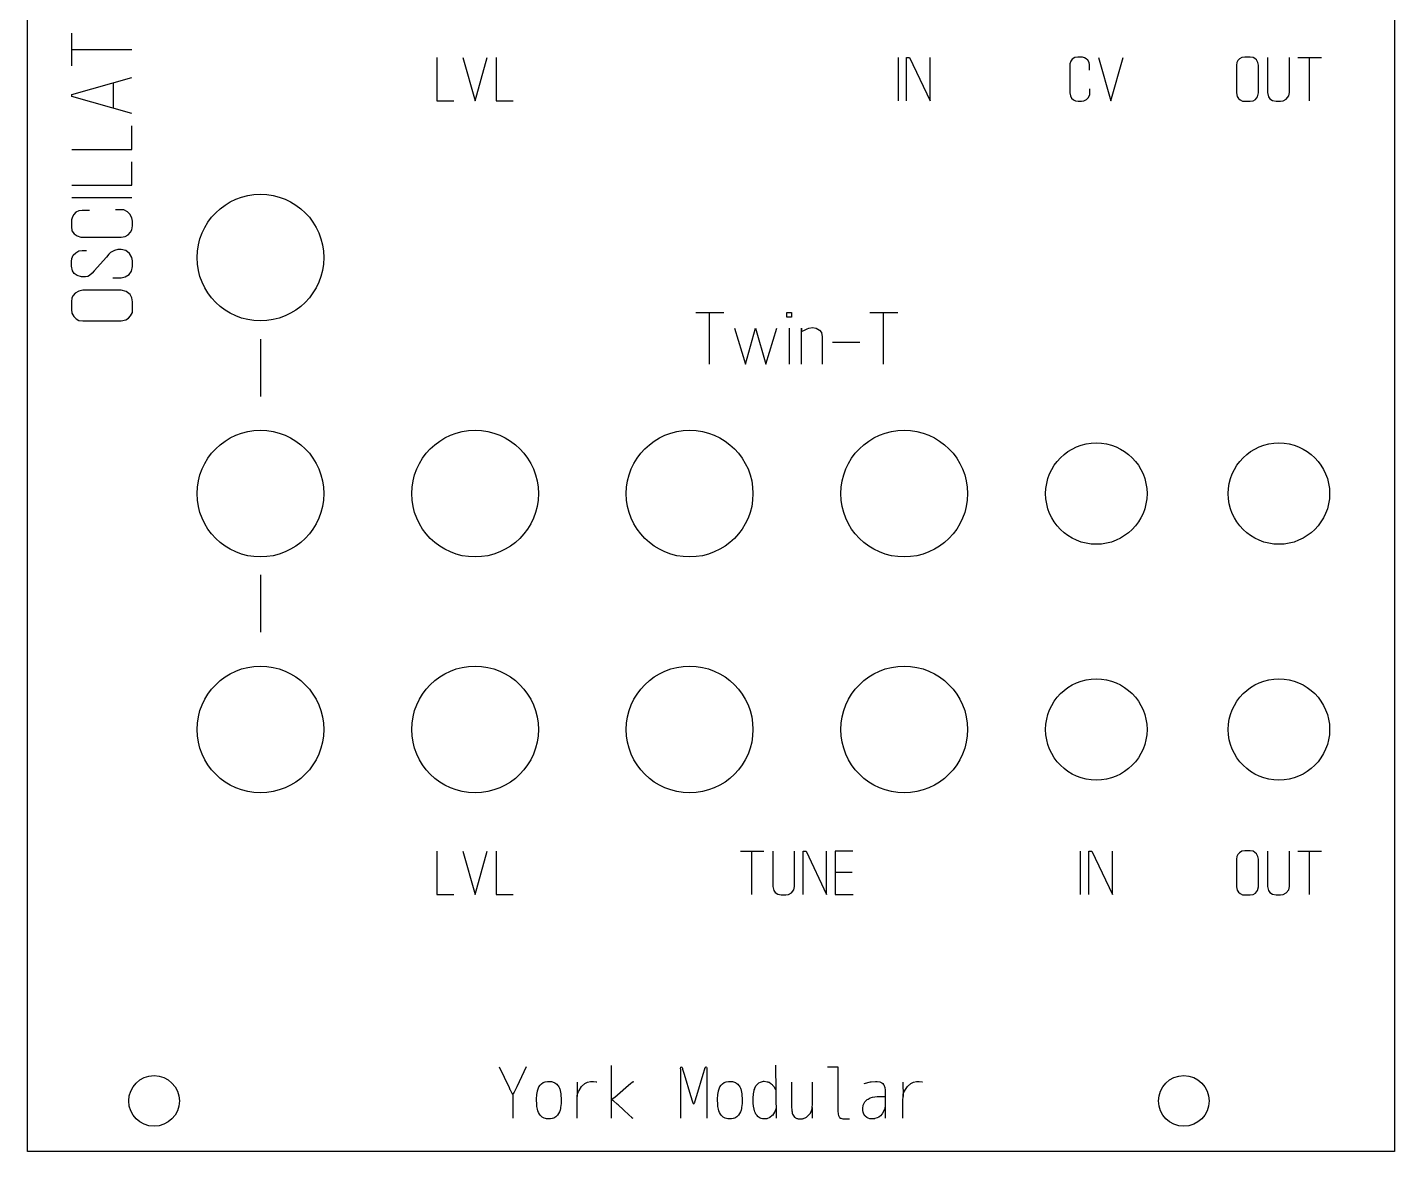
# Model space of a CAD drawing. Header units: millimetres. Extents: x 0 to 81, y 0 to 128.
# Drawn here: x 0 to 80.9, y 0 to 66.6 of the extents above; entities that cross this region are included whole.
import ezdxf

# ---------------------------------------------------------------- set-up
doc = ezdxf.new("R2010")
doc.units = ezdxf.units.MM
doc.layers.add('Contour', color=7, linetype='CONTINUOUS')
doc.layers.add('Engraving', color=7, linetype='CONTINUOUS')

msp = doc.modelspace()

# ---------------------------------------------------------------- linework, layer by layer
at = {"layer": 'Contour', "color": 7, "linetype": 'CONTINUOUS'}
for p, q in [((0, 0), (0, 128.4)), ((80.94, 128.4), (80.94, 0)), ((80.94, 0), (0, 0))]:
    msp.add_line(p, q, dxfattribs=at)
for centre, radius in [((13.8, 52.935), 3.75), ((13.8, 38.96), 3.75), ((26.505, 38.96), 3.75), ((39.205, 38.96), 3.75), ((51.905, 38.96), 3.75), ((63.28, 38.96), 3), ((74.09, 38.96), 3), ((13.8, 24.995), 3.75), ((26.505, 24.995), 3.75), ((39.205, 24.995), 3.75), ((51.905, 24.995), 3.75), ((63.28, 24.995), 3), ((74.09, 24.995), 3), ((7.5, 3), 1.5), ((68.46, 3), 1.5)]:
    msp.add_circle(centre, radius, dxfattribs=at)
at = {"layer": 'Engraving', "color": 7, "linetype": 'CONTINUOUS'}
for p, q in [((2.637, 64.28753), (2.637, 66.21681)), ((6.188, 65.23819), (2.637, 65.23819)), ((24.24035, 64.782), (24.24035, 62.219)), ((25.77435, 64.782), (26.50087, 62.219)), ((26.50087, 62.219), (27.22739, 64.782)), ((27.75135, 64.782), (27.75135, 62.219)), ((51.54235, 64.782), (51.54235, 62.219)), ((52.04717, 62.219), (52.04717, 64.782)), ((52.04717, 64.782), (52.2288, 64.782)), ((52.2288, 64.782), (53.43967, 62.219)), ((53.43967, 62.219), (53.43967, 64.782)), ((61.99889, 64.782), (61.85762, 64.68109)), ((62.18052, 64.80218), (61.99889, 64.782)), ((62.46306, 64.80218), (62.18052, 64.80218)), ((62.58414, 64.76182), (62.46306, 64.80218)), ((62.68505, 64.70128), (62.58414, 64.76182)), ((63.41235, 64.782), (64.13887, 62.219)), ((64.13887, 62.219), (64.86539, 64.782)), ((71.90107, 64.782), (71.7598, 64.70128)), ((72.06252, 64.80218), (71.90107, 64.782)), ((72.38542, 64.80218), (72.06252, 64.80218)), ((72.56705, 64.782), (72.38542, 64.80218)), ((72.66795, 64.72146), (72.56705, 64.782)), ((73.41535, 64.782), (73.41535, 62.70335)), ((74.70694, 62.70335), (74.70694, 64.782)), ((75.21117, 64.783), (76.60367, 64.783)), ((75.89733, 62.22), (75.89733, 64.783)), ((61.7769, 64.56001), (61.71635, 64.39856)), ((61.71635, 64.39856), (61.71635, 62.68317)), ((61.85762, 64.68109), (61.7769, 64.56001)), ((62.78595, 64.62055), (62.68505, 64.70128)), ((62.8465, 64.47928), (62.78595, 64.62055)), ((62.86668, 64.33802), (62.8465, 64.47928)), ((62.86668, 64.0353), (62.86668, 64.33802)), ((71.59835, 64.47928), (71.57817, 64.31783)), ((71.57817, 64.31783), (71.57817, 63.51059)), ((71.6589, 64.60037), (71.59835, 64.47928)), ((71.7598, 64.70128), (71.6589, 64.60037)), ((72.76886, 64.64073), (72.66795, 64.72146)), ((72.84958, 64.47928), (72.76886, 64.64073)), ((72.88994, 64.31783), (72.84958, 64.47928)), ((72.88994, 62.68317), (72.88994, 64.31783)), ((2.637, 62.58291), (6.188, 63.5895)), ((5.09754, 61.77206), (5.09754, 63.28193)), ((71.57817, 63.51059), (71.57817, 62.68317)), ((2.637, 62.47107), (2.637, 62.58291)), ((6.188, 61.46449), (2.637, 62.47107)), ((61.71635, 62.68317), (61.75672, 62.50154)), ((61.75672, 62.50154), (61.81726, 62.38045)), ((61.81726, 62.38045), (61.93835, 62.27954)), ((62.70523, 62.29972), (62.80613, 62.40063)), ((62.80613, 62.40063), (62.88686, 62.56208)), ((62.88686, 62.68317), (62.88686, 62.92534)), ((62.88686, 62.56208), (62.88686, 62.68317)), ((71.57817, 62.68317), (71.61854, 62.48135)), ((71.61854, 62.48135), (71.69926, 62.36027)), ((71.69926, 62.36027), (71.80017, 62.27954)), ((72.70831, 62.29972), (72.8294, 62.46117)), ((72.8294, 62.46117), (72.88994, 62.68317)), ((73.41535, 62.70335), (73.4759, 62.46117)), ((73.4759, 62.46117), (73.55662, 62.34009)), ((73.55662, 62.34009), (73.71807, 62.23918)), ((74.52531, 62.31991), (74.66658, 62.50154)), ((74.66658, 62.50154), (74.70694, 62.70335)), ((24.24035, 62.219), (25.24941, 62.219)), ((27.75135, 62.219), (28.76041, 62.219)), ((61.93835, 62.27954), (62.03925, 62.219)), ((62.03925, 62.219), (62.2007, 62.19882)), ((62.2007, 62.19882), (62.40251, 62.19882)), ((62.40251, 62.19882), (62.54378, 62.219)), ((62.54378, 62.219), (62.70523, 62.29972)), ((71.80017, 62.27954), (71.94143, 62.19882)), ((71.94143, 62.19882), (72.06252, 62.19882)), ((72.06252, 62.19882), (72.38542, 62.19882)), ((72.38542, 62.19882), (72.56705, 62.219)), ((72.56705, 62.219), (72.70831, 62.29972)), ((73.71807, 62.23918), (73.91988, 62.19882)), ((73.91988, 62.19882), (74.18224, 62.19882)), ((74.18224, 62.19882), (74.34369, 62.219)), ((74.34369, 62.219), (74.52531, 62.31991)), ((6.188, 59.33849), (6.188, 60.73652)), ((2.637, 59.33849), (6.188, 59.33849)), ((6.188, 57.21249), (6.188, 58.61052)), ((2.637, 57.21249), (6.188, 57.21249)), ((2.637, 56.48549), (6.188, 56.48549)), ((2.66496, 55.3388), (2.60904, 55.17103)), ((2.60904, 55.17103), (2.60904, 54.77958)), ((2.74884, 55.4786), (2.66496, 55.3388)), ((2.86069, 55.6184), (2.74884, 55.4786)), ((3.05641, 55.70228), (2.86069, 55.6184)), ((3.25213, 55.73024), (3.05641, 55.70228)), ((3.67154, 55.73024), (3.25213, 55.73024)), ((5.54491, 55.7582), (5.20938, 55.7582)), ((5.71267, 55.7582), (5.54491, 55.7582)), ((5.93635, 55.64636), (5.71267, 55.7582)), ((6.07616, 55.50656), (5.93635, 55.64636)), ((6.188, 55.28287), (6.07616, 55.50656)), ((6.21596, 55.08715), (6.188, 55.28287)), ((6.21596, 54.80754), (6.21596, 55.08715)), ((2.60904, 54.77958), (2.637, 54.52794)), ((2.637, 54.52794), (2.7768, 54.33221)), ((2.7768, 54.33221), (2.94457, 54.22037)), ((5.79655, 54.19241), (5.96431, 54.27629)), ((5.96431, 54.27629), (6.10412, 54.44406)), ((6.10412, 54.44406), (6.188, 54.58386)), ((6.188, 54.58386), (6.21596, 54.80754)), ((2.94457, 54.22037), (3.16825, 54.13649)), ((3.16825, 54.13649), (5.54491, 54.13649)), ((5.54491, 54.13649), (5.79655, 54.19241)), ((2.60904, 52.71011), (2.637, 52.87787)), ((2.60904, 52.4305), (2.60904, 52.71011)), ((2.637, 52.87787), (2.72088, 53.0736)), ((2.72088, 53.0736), (2.86069, 53.2134)), ((2.86069, 53.2134), (3.05641, 53.32524)), ((3.05641, 53.32524), (3.25213, 53.3532)), ((3.25213, 53.3532), (3.50378, 53.3532)), ((4.67813, 52.96176), (3.95115, 52.1509)), ((4.81793, 53.12952), (4.67813, 52.96176)), ((4.92977, 53.24136), (4.81793, 53.12952)), ((5.15346, 53.3532), (4.92977, 53.24136)), ((5.34918, 53.40913), (5.15346, 53.3532)), ((5.54491, 53.40913), (5.34918, 53.40913)), ((5.82451, 53.3532), (5.54491, 53.40913)), ((6.0482, 53.18544), (5.82451, 53.3532)), ((6.188, 52.9338), (6.0482, 53.18544)), ((6.21596, 52.73807), (6.188, 52.9338)), ((6.21596, 52.40254), (6.21596, 52.73807)), ((2.66496, 52.1509), (2.60904, 52.4305)), ((2.7768, 51.98313), (2.66496, 52.1509)), ((2.94457, 51.87129), (2.7768, 51.98313)), ((3.19621, 51.78741), (2.94457, 51.87129)), ((3.58766, 51.81537), (3.44786, 51.78741)), ((3.67154, 51.87129), (3.58766, 51.81537)), ((3.83931, 52.01109), (3.67154, 51.87129)), ((3.95115, 52.1509), (3.83931, 52.01109)), ((5.79655, 51.78741), (6.02024, 51.92721)), ((6.02024, 51.92721), (6.16004, 52.12294)), ((6.16004, 52.12294), (6.21596, 52.40254)), ((3.28109, 51.00397), (3.05741, 50.94805)), ((3.44786, 51.78741), (3.19621, 51.78741)), ((5.54591, 51.00397), (3.28109, 51.00397)), ((5.06957, 51.73149), (5.54491, 51.73149)), ((5.54491, 51.73149), (5.79655, 51.78741)), ((5.85347, 50.92009), (5.54591, 51.00397)), ((2.638, 50.5566), (2.61004, 50.30495)), ((2.61004, 50.30495), (2.61004, 49.85758)), ((2.72188, 50.6964), (2.638, 50.5566)), ((2.83372, 50.8362), (2.72188, 50.6964)), ((3.05741, 50.94805), (2.83372, 50.8362)), ((6.07716, 50.75232), (5.85347, 50.92009)), ((6.189, 50.5566), (6.07716, 50.75232)), ((6.21696, 50.30495), (6.189, 50.5566)), ((6.21696, 49.85758), (6.21696, 50.30495)), ((2.61004, 49.85758), (2.638, 49.6339)), ((2.638, 49.6339), (2.74984, 49.43817)), ((2.74984, 49.43817), (2.88965, 49.29837)), ((5.99328, 49.35429), (6.10512, 49.49409)), ((6.10512, 49.49409), (6.21696, 49.68982)), ((6.21696, 49.68982), (6.21696, 49.85758)), ((39.56885, 49.679), (41.22974, 49.679)), ((40.38726, 46.622), (40.38726, 49.679)), ((44.96185, 49.41422), (44.96185, 49.679)), ((44.96185, 49.679), (45.22663, 49.679)), ((45.22663, 49.41422), (44.96185, 49.41422)), ((45.22663, 49.679), (45.22663, 49.41422)), ((49.87185, 49.68), (51.53274, 49.68)), ((50.69026, 46.623), (50.69026, 49.68)), ((2.88965, 49.29837), (3.05741, 49.21449)), ((3.05741, 49.21449), (3.28109, 49.18653)), ((3.28109, 49.18653), (4.39952, 49.18653)), ((4.39952, 49.18653), (5.54591, 49.18653)), ((5.54591, 49.18653), (5.82551, 49.24245)), ((5.82551, 49.24245), (5.99328, 49.35429)), ((41.85592, 48.76431), (42.50583, 46.622)), ((42.50583, 46.622), (43.10761, 48.76431)), ((43.10761, 48.76431), (43.70938, 46.622)), ((43.70938, 46.622), (44.35929, 48.76431)), ((45.10628, 48.76431), (45.10628, 46.622)), ((45.82885, 46.623), (45.82885, 48.76531)), ((45.82885, 48.76531), (45.82885, 48.54867)), ((45.82885, 48.54867), (45.99735, 48.64495)), ((45.99735, 48.64495), (46.16584, 48.71717)), ((46.16584, 48.71717), (46.26213, 48.76531)), ((46.26213, 48.76531), (46.47876, 48.78938)), ((46.47876, 48.78938), (46.6954, 48.76531)), ((46.6954, 48.76531), (46.88797, 48.64495)), ((46.88797, 48.64495), (47.00832, 48.50053)), ((13.8006, 48.10883), (13.8006, 44.71217)), ((47.00832, 48.50053), (47.05646, 48.23575)), ((47.05646, 48.23575), (47.05646, 46.623)), ((47.65785, 47.92283), (49.2706, 47.92283)), ((13.8006, 34.14883), (13.8006, 30.75217)), ((24.24035, 17.782), (24.24035, 15.219)), ((25.77435, 17.782), (26.50087, 15.219)), ((26.50087, 15.219), (27.22739, 17.782)), ((27.75135, 17.782), (27.75135, 15.219)), ((42.21017, 17.782), (43.60267, 17.782)), ((42.89633, 15.219), (42.89633, 17.782)), ((44.12835, 17.782), (44.12835, 15.70335)), ((45.41994, 15.70335), (45.41994, 17.782)), ((45.92417, 15.22), (45.92417, 17.783)), ((45.92417, 17.783), (46.1058, 17.783)), ((46.1058, 17.783), (47.31667, 15.22)), ((47.31667, 15.22), (47.31667, 17.783)), ((48.87059, 17.783), (47.82117, 17.783)), ((47.82117, 17.783), (47.82117, 15.22)), ((62.33235, 17.782), (62.33235, 15.219)), ((62.83717, 15.219), (62.83717, 17.782)), ((62.83717, 17.782), (63.0188, 17.782)), ((63.0188, 17.782), (64.22967, 15.219)), ((64.22967, 15.219), (64.22967, 17.782)), ((71.59835, 17.47928), (71.57817, 17.31783)), ((71.57817, 17.31783), (71.57817, 16.51059)), ((71.6589, 17.60037), (71.59835, 17.47928)), ((71.7598, 17.70128), (71.6589, 17.60037)), ((71.90107, 17.782), (71.7598, 17.70128)), ((72.06252, 17.80218), (71.90107, 17.782)), ((72.38542, 17.80218), (72.06252, 17.80218)), ((72.56705, 17.782), (72.38542, 17.80218)), ((72.66795, 17.72146), (72.56705, 17.782)), ((72.76886, 17.64073), (72.66795, 17.72146)), ((72.84958, 17.47928), (72.76886, 17.64073)), ((72.88994, 17.31783), (72.84958, 17.47928)), ((72.88994, 15.68317), (72.88994, 17.31783)), ((73.41535, 17.782), (73.41535, 15.70335)), ((74.70694, 15.70335), (74.70694, 17.782)), ((75.21117, 17.783), (76.60367, 17.783)), ((75.89733, 15.22), (75.89733, 17.783)), ((48.83023, 16.53177), (47.82117, 16.53177)), ((71.57817, 16.51059), (71.57817, 15.68317)), ((44.12835, 15.70335), (44.1889, 15.46117)), ((44.1889, 15.46117), (44.26962, 15.34009)), ((45.23831, 15.31991), (45.37958, 15.50154)), ((45.37958, 15.50154), (45.41994, 15.70335)), ((71.57817, 15.68317), (71.61854, 15.48135)), ((71.61854, 15.48135), (71.69926, 15.36027)), ((72.70831, 15.29972), (72.8294, 15.46117)), ((72.8294, 15.46117), (72.88994, 15.68317)), ((73.41535, 15.70335), (73.4759, 15.46117)), ((73.4759, 15.46117), (73.55662, 15.34009)), ((74.52531, 15.31991), (74.66658, 15.50154)), ((74.66658, 15.50154), (74.70694, 15.70335)), ((24.24035, 15.219), (25.24941, 15.219)), ((27.75135, 15.219), (28.76041, 15.219)), ((44.26962, 15.34009), (44.43107, 15.23918)), ((44.43107, 15.23918), (44.63288, 15.19882)), ((44.63288, 15.19882), (44.89524, 15.19882)), ((44.89524, 15.19882), (45.05669, 15.219)), ((45.05669, 15.219), (45.23831, 15.31991)), ((47.82117, 15.22), (48.89077, 15.22)), ((71.69926, 15.36027), (71.80017, 15.27954)), ((71.80017, 15.27954), (71.94143, 15.19882)), ((71.94143, 15.19882), (72.06252, 15.19882)), ((72.06252, 15.19882), (72.38542, 15.19882)), ((72.38542, 15.19882), (72.56705, 15.219)), ((72.56705, 15.219), (72.70831, 15.29972)), ((73.55662, 15.34009), (73.71807, 15.23918)), ((73.71807, 15.23918), (73.91988, 15.19882)), ((73.91988, 15.19882), (74.18224, 15.19882)), ((74.18224, 15.19882), (74.34369, 15.219)), ((74.34369, 15.219), (74.52531, 15.31991)), ((27.93867, 5.02949), (28.51456, 3.79475)), ((29.52497, 5.02949), (28.96901, 3.8462)), ((34.5606, 5.10666), (34.5606, 1.98123)), ((38.67235, 4.9309), (38.68393, 4.9987)), ((38.67244, 4.92015), (38.67235, 4.9309)), ((38.67235, 4.9309), (38.67235, 4.9309)), ((38.67511, 4.858), (38.67244, 4.92015)), ((38.67511, 4.30065), (38.67511, 4.858)), ((38.68393, 4.9987), (38.69533, 5.01126)), ((38.69533, 5.01126), (38.71361, 5.01511)), ((38.69533, 5.01126), (38.69533, 5.01126)), ((38.71361, 5.01511), (38.73924, 5.00628)), ((38.73924, 5.00628), (38.73986, 5.00594)), ((38.73986, 5.00594), (38.74048, 5.00559)), ((38.74048, 5.00559), (38.74048, 5.00559)), ((38.74048, 5.00559), (38.76188, 4.98133)), ((38.76188, 4.98133), (38.77511, 4.9463)), ((38.77511, 4.9463), (38.77511, 4.9463)), ((38.77511, 4.9463), (38.78223, 4.91735)), ((38.78223, 4.91735), (38.78843, 4.8923)), ((38.78843, 4.8923), (38.88275, 4.57932)), ((40.0066, 4.57932), (40.10262, 4.89658)), ((40.10262, 4.89658), (40.11402, 4.94252)), ((40.11402, 4.94252), (40.11551, 4.94809)), ((40.11551, 4.94809), (40.13988, 4.99834)), ((40.11551, 4.94809), (40.11551, 4.94809)), ((40.13988, 4.99834), (40.14759, 5.00469)), ((40.14759, 5.00469), (40.1489, 5.00551)), ((40.14759, 5.00469), (40.14759, 5.00469)), ((40.1489, 5.00551), (40.15025, 5.00628)), ((40.15025, 5.00628), (40.19065, 5.01444)), ((40.19065, 5.01444), (40.19626, 5.01182)), ((40.19626, 5.01182), (40.19626, 5.01182)), ((40.19626, 5.01182), (40.21927, 4.95692)), ((40.21978, 4.88972), (40.21853, 4.858)), ((40.21853, 4.858), (40.21853, 4.30065)), ((40.21927, 4.95692), (40.22066, 4.93148)), ((40.22066, 4.93148), (40.21978, 4.88972)), ((40.22066, 4.93148), (40.22066, 4.93148)), ((44.29399, 5.12181), (44.33304, 1.98123)), ((47.37144, 5.02091), (47.81303, 5.02091)), ((47.81303, 5.02091), (47.9245, 5.02091)), ((47.9245, 5.02091), (47.94241, 5.02164)), ((47.94241, 5.02164), (47.94458, 5.02167)), ((47.94458, 5.02167), (47.94458, 5.02167)), ((47.94458, 5.02167), (47.96539, 5.01806)), ((47.96539, 5.01806), (47.96859, 5.01599)), ((47.96859, 5.01599), (47.96952, 5.01517)), ((47.96952, 5.01517), (47.97038, 5.01429)), ((47.97038, 5.01429), (47.97038, 5.01429)), ((47.97038, 5.01429), (47.97544, 5.00365)), ((47.97544, 5.00365), (47.9767, 4.99036)), ((47.97634, 4.97915), (47.97595, 4.96947)), ((47.97595, 4.96947), (47.97595, 4.83656)), ((47.9767, 4.99036), (47.97634, 4.97915)), ((47.9767, 4.99036), (47.9767, 4.99036)), ((30.43206, 4.0206), (30.53184, 4.08918)), ((30.53184, 4.08918), (30.6482, 4.13379)), ((30.6482, 4.13379), (30.66144, 4.13702)), ((30.66144, 4.13702), (30.79226, 4.15835)), ((30.66144, 4.13702), (30.66144, 4.13702)), ((30.79226, 4.15835), (30.81908, 4.1616)), ((30.81908, 4.1616), (30.99823, 4.1587)), ((30.99823, 4.1587), (31.03277, 4.15235)), ((31.03277, 4.15235), (31.19561, 4.09384)), ((31.19561, 4.09384), (31.22577, 4.07706)), ((31.22577, 4.07706), (31.22577, 4.07706)), ((31.22577, 4.07706), (31.28275, 4.03905)), ((32.54622, 4.12059), (32.54962, 3.26916)), ((33.0062, 4.03361), (33.16347, 4.11404)), ((33.16347, 4.11404), (33.33937, 4.15782)), ((33.33937, 4.15782), (33.49468, 4.16084)), ((33.49468, 4.16084), (33.51169, 4.1595)), ((33.51169, 4.1595), (33.51169, 4.1595)), ((33.51169, 4.1595), (33.67505, 4.13831)), ((33.67505, 4.13831), (33.70807, 4.13345)), ((35.7117, 4.04146), (35.79887, 4.11014)), ((35.79887, 4.11014), (35.82967, 4.12766)), ((35.82967, 4.12766), (35.86141, 4.14117)), ((35.86141, 4.14117), (35.89412, 4.14989)), ((35.89412, 4.14989), (35.89618, 4.15025)), ((35.89412, 4.14989), (35.89412, 4.14989)), ((35.89618, 4.15025), (35.89823, 4.1506)), ((38.67511, 1.98123), (38.67511, 4.30065)), ((38.88275, 4.57932), (39.25832, 3.33173)), ((39.6297, 3.32744), (40.0066, 4.57932)), ((40.21853, 4.30065), (40.21853, 1.98123)), ((41.14706, 4.0206), (41.24684, 4.08918)), ((41.24684, 4.08918), (41.3632, 4.13379)), ((41.3632, 4.13379), (41.37644, 4.13702)), ((41.37644, 4.13702), (41.50726, 4.15835)), ((41.37644, 4.13702), (41.37644, 4.13702)), ((41.50726, 4.15835), (41.53408, 4.1616)), ((41.53408, 4.1616), (41.71323, 4.1587)), ((41.71323, 4.1587), (41.74777, 4.15235)), ((41.74777, 4.15235), (41.91061, 4.09384)), ((41.91061, 4.09384), (41.94077, 4.07706)), ((41.94077, 4.07706), (41.94077, 4.07706)), ((41.94077, 4.07706), (41.99775, 4.03905)), ((43.22682, 4.00539), (43.30788, 4.07195)), ((43.30788, 4.07195), (43.4027, 4.12225)), ((43.4027, 4.12225), (43.58331, 4.16443)), ((43.58331, 4.16443), (43.62024, 4.16624)), ((43.62024, 4.16624), (43.80247, 4.14335)), ((43.80247, 4.14335), (43.83761, 4.13255)), ((43.83761, 4.13255), (43.87205, 4.11973)), ((43.87205, 4.11973), (43.90566, 4.10492)), ((43.90566, 4.10492), (43.90566, 4.10492)), ((43.90566, 4.10492), (44.02056, 4.03342)), ((45.23273, 4.12059), (45.23273, 3.18167)), ((46.47604, 3.12165), (46.47604, 4.12059)), ((47.97595, 4.83656), (47.97595, 4.28779)), ((47.97595, 4.28779), (47.97595, 2.65862)), ((49.5273, 4.02627), (49.91119, 4.13492)), ((49.91119, 4.13492), (49.94661, 4.14141)), ((49.94661, 4.14141), (50.21067, 4.16218)), ((49.94661, 4.14141), (49.94661, 4.14141)), ((50.21067, 4.16218), (50.26471, 4.15966)), ((50.26471, 4.15966), (50.29654, 4.15711)), ((50.29654, 4.15711), (50.30715, 4.1561)), ((50.30715, 4.1561), (50.30715, 4.1561)), ((50.30715, 4.1561), (50.45957, 4.12751)), ((50.45957, 4.12751), (50.50776, 4.11029)), ((50.50776, 4.11029), (50.50776, 4.11029)), ((50.50776, 4.11029), (50.57343, 4.07645)), ((50.57343, 4.07645), (50.63338, 4.03006)), ((51.83322, 4.12059), (51.83662, 3.26916)), ((52.2932, 4.03361), (52.45047, 4.11404)), ((52.45047, 4.11404), (52.62637, 4.15782)), ((52.62637, 4.15782), (52.78168, 4.16084)), ((52.78168, 4.16084), (52.79869, 4.1595)), ((52.79869, 4.1595), (52.79869, 4.1595)), ((52.79869, 4.1595), (52.96205, 4.13831)), ((52.96205, 4.13831), (52.99507, 4.13345)), ((28.51456, 3.79475), (28.56861, 3.67481)), ((28.56861, 3.67481), (28.57655, 3.65759)), ((28.57655, 3.65759), (28.57655, 3.65759)), ((28.57655, 3.65759), (28.70235, 3.41688)), ((28.70235, 3.41688), (28.73005, 3.3743)), ((28.81436, 3.51608), (28.7285, 3.37752)), ((28.73005, 3.3743), (28.73182, 3.23741)), ((28.96901, 3.8462), (28.81436, 3.51608)), ((30.14598, 3.06163), (30.16414, 3.41457)), ((30.16414, 3.41457), (30.17126, 3.46663)), ((30.17126, 3.46663), (30.19605, 3.59445)), ((30.17126, 3.46663), (30.17126, 3.46663)), ((30.19605, 3.59445), (30.23277, 3.71748)), ((30.23277, 3.71748), (30.28367, 3.83242)), ((30.28367, 3.83242), (30.351, 3.93595)), ((30.351, 3.93595), (30.43206, 4.0206)), ((30.351, 3.93595), (30.351, 3.93595)), ((31.28275, 4.03905), (31.33551, 3.99501)), ((31.33551, 3.99501), (31.38354, 3.94526)), ((31.38354, 3.94526), (31.42637, 3.8901)), ((31.42637, 3.8901), (31.4635, 3.82983)), ((31.4635, 3.82983), (31.49445, 3.76474)), ((31.49445, 3.76474), (31.50865, 3.72809)), ((31.50865, 3.72809), (31.51306, 3.71576)), ((31.51306, 3.71576), (31.51306, 3.71576)), ((31.51306, 3.71576), (31.54203, 3.61919)), ((31.54203, 3.61919), (31.56337, 3.52045)), ((31.56337, 3.52045), (31.56337, 3.52045)), ((31.56337, 3.52045), (31.57713, 3.43258)), ((31.57713, 3.43258), (31.58733, 3.34459)), ((31.58733, 3.34459), (31.60021, 3.12594)), ((32.54622, 2.98874), (32.55039, 3.31029)), ((32.55039, 3.31029), (32.56536, 3.39669)), ((32.56536, 3.39669), (32.5682, 3.4081)), ((32.5682, 3.4081), (32.62233, 3.55268)), ((32.5682, 3.4081), (32.5682, 3.4081)), ((32.62233, 3.55268), (32.63918, 3.58896)), ((32.63918, 3.58896), (32.64753, 3.60702)), ((32.64753, 3.60702), (32.65618, 3.62494)), ((32.65618, 3.62494), (32.80533, 3.85406)), ((32.65618, 3.62494), (32.65618, 3.62494)), ((32.80533, 3.85406), (33.0062, 4.03361)), ((33.0062, 4.03361), (33.0062, 4.03361)), ((34.77762, 3.22421), (34.79523, 3.23908)), ((34.79523, 3.23908), (34.91303, 3.34276)), ((34.91303, 3.34276), (34.92931, 3.35686)), ((34.92931, 3.35686), (35.59383, 3.93075)), ((35.59383, 3.93075), (35.69926, 4.02999)), ((35.69926, 4.02999), (35.7117, 4.04146)), ((35.7117, 4.04146), (35.7117, 4.04146)), ((39.25832, 3.33173), (39.37332, 2.95016)), ((39.51603, 2.95016), (39.6297, 3.32744)), ((40.86098, 3.06163), (40.87914, 3.41457)), ((40.87914, 3.41457), (40.88626, 3.46663)), ((40.88626, 3.46663), (40.91105, 3.59445)), ((40.88626, 3.46663), (40.88626, 3.46663)), ((40.91105, 3.59445), (40.94777, 3.71748)), ((40.94777, 3.71748), (40.99867, 3.83242)), ((40.99867, 3.83242), (41.066, 3.93595)), ((41.066, 3.93595), (41.14706, 4.0206)), ((41.066, 3.93595), (41.066, 3.93595)), ((41.99775, 4.03905), (42.05051, 3.99501)), ((42.05051, 3.99501), (42.09854, 3.94526)), ((42.09854, 3.94526), (42.14137, 3.8901)), ((42.14137, 3.8901), (42.1785, 3.82983)), ((42.1785, 3.82983), (42.20945, 3.76474)), ((42.20945, 3.76474), (42.22365, 3.72809)), ((42.22365, 3.72809), (42.22806, 3.71576)), ((42.22806, 3.71576), (42.22806, 3.71576)), ((42.22806, 3.71576), (42.25703, 3.61919)), ((42.25703, 3.61919), (42.27837, 3.52045)), ((42.27837, 3.52045), (42.27837, 3.52045)), ((42.27837, 3.52045), (42.29213, 3.43258)), ((42.29213, 3.43258), (42.30233, 3.34459)), ((42.30233, 3.34459), (42.31521, 3.12594)), ((42.96514, 3.19025), (42.98327, 3.41323)), ((42.98327, 3.41323), (42.9859, 3.43335)), ((42.9859, 3.43335), (43.02109, 3.6169)), ((42.9859, 3.43335), (42.9859, 3.43335)), ((43.02109, 3.6169), (43.03094, 3.65327)), ((43.03094, 3.65327), (43.05499, 3.72693)), ((43.05499, 3.72693), (43.06428, 3.75111)), ((43.06428, 3.75111), (43.13305, 3.88737)), ((43.06428, 3.75111), (43.06428, 3.75111)), ((43.13305, 3.88737), (43.22682, 4.00539)), ((43.22682, 4.00539), (43.22682, 4.00539)), ((44.02056, 4.03342), (44.055, 4.00382)), ((44.055, 4.00382), (44.08716, 3.97141)), ((44.08716, 3.97141), (44.1168, 3.93623)), ((44.1168, 3.93623), (44.17936, 3.868)), ((44.17936, 3.868), (44.18701, 3.85828)), ((44.18701, 3.85828), (44.18701, 3.85828)), ((44.18701, 3.85828), (44.28442, 3.68953)), ((44.28442, 3.68953), (44.30731, 3.64041)), ((50.02531, 3.21918), (50.16688, 3.24512)), ((50.16688, 3.24512), (50.31229, 3.25896)), ((50.31229, 3.25896), (50.55255, 3.26476)), ((50.31229, 3.25896), (50.31229, 3.25896)), ((50.55255, 3.26476), (50.77919, 3.26313)), ((50.63338, 4.03006), (50.68232, 3.97356)), ((50.68232, 3.97356), (50.69592, 3.95299)), ((50.69592, 3.95299), (50.69592, 3.95299)), ((50.69592, 3.95299), (50.75568, 3.80592)), ((50.75568, 3.80592), (50.77991, 3.64237)), ((50.77991, 3.64237), (50.77991, 3.64237)), ((50.77991, 3.64237), (50.78415, 3.50227)), ((50.78415, 3.50227), (50.78347, 3.37031)), ((50.78347, 3.37031), (50.7837, 3.19507)), ((51.83322, 2.98874), (51.83739, 3.31029)), ((51.83739, 3.31029), (51.85236, 3.39669)), ((51.85236, 3.39669), (51.8552, 3.4081)), ((51.8552, 3.4081), (51.90933, 3.55268)), ((51.8552, 3.4081), (51.8552, 3.4081)), ((51.90933, 3.55268), (51.92618, 3.58896)), ((51.92618, 3.58896), (51.93453, 3.60702)), ((51.93453, 3.60702), (51.94318, 3.62494)), ((51.94318, 3.62494), (52.09233, 3.85406)), ((51.94318, 3.62494), (51.94318, 3.62494)), ((52.09233, 3.85406), (52.2932, 4.03361)), ((52.2932, 4.03361), (52.2932, 4.03361)), ((28.73182, 3.23741), (28.73182, 2.94158)), ((28.73182, 2.94158), (28.73182, 1.98123)), ((30.15406, 2.82154), (30.14598, 3.06163)), ((30.16922, 2.67072), (30.15406, 2.82154)), ((30.19715, 2.51596), (30.16922, 2.67072)), ((30.22635, 2.41042), (30.19715, 2.51596)), ((30.19715, 2.51596), (30.19715, 2.51596)), ((31.5337, 2.45575), (31.49807, 2.35083)), ((31.55992, 2.56468), (31.5337, 2.45575)), ((31.5686, 2.61145), (31.55992, 2.56468)), ((31.55992, 2.56468), (31.55992, 2.56468)), ((31.59557, 2.84298), (31.5686, 2.61145)), ((31.59715, 2.86486), (31.59557, 2.84298)), ((31.60337, 2.97559), (31.59715, 2.86486)), ((31.60021, 3.12594), (31.60376, 2.9882)), ((31.60376, 2.9882), (31.60337, 2.97559)), ((31.60337, 2.97559), (31.60337, 2.97559)), ((32.54622, 1.98123), (32.54622, 2.98874)), ((34.56308, 3.0823), (34.77762, 3.22421)), ((34.58397, 3.07378), (34.56308, 3.0823)), ((34.6435, 3.04454), (34.58397, 3.07378)), ((34.66055, 3.03473), (34.6435, 3.04454)), ((34.6435, 3.04454), (34.6435, 3.04454)), ((34.67736, 3.02439), (34.66055, 3.03473)), ((34.69399, 3.01352), (34.67736, 3.02439)), ((34.91644, 2.81969), (34.69399, 3.01352)), ((34.97947, 2.76363), (34.91644, 2.81969)), ((35.28838, 2.47601), (34.97947, 2.76363)), ((35.31917, 2.4468), (35.28838, 2.47601)), ((35.28838, 2.47601), (35.28838, 2.47601)), ((35.59812, 2.18618), (35.31917, 2.4468)), ((39.37332, 2.95016), (39.38359, 2.90764)), ((39.38359, 2.90764), (39.38526, 2.9011)), ((39.38526, 2.9011), (39.38526, 2.9011)), ((39.38526, 2.9011), (39.40623, 2.85271)), ((39.40623, 2.85271), (39.41755, 2.84196)), ((39.41755, 2.84196), (39.41755, 2.84196)), ((39.41755, 2.84196), (39.42891, 2.83646)), ((39.42891, 2.83646), (39.44253, 2.83442)), ((39.44253, 2.83442), (39.4698, 2.8415)), ((39.4698, 2.8415), (39.47408, 2.84447)), ((39.47408, 2.84447), (39.50015, 2.88797)), ((39.47408, 2.84447), (39.47408, 2.84447)), ((39.50015, 2.88797), (39.50527, 2.90613)), ((39.50527, 2.90613), (39.51066, 2.92895)), ((39.50527, 2.90613), (39.50527, 2.90613)), ((39.51066, 2.92895), (39.51603, 2.95016)), ((40.86906, 2.82154), (40.86098, 3.06163)), ((40.88422, 2.67072), (40.86906, 2.82154)), ((40.91215, 2.51596), (40.88422, 2.67072)), ((40.94135, 2.41042), (40.91215, 2.51596)), ((40.91215, 2.51596), (40.91215, 2.51596)), ((42.2487, 2.45575), (42.21307, 2.35083)), ((42.27492, 2.56468), (42.2487, 2.45575)), ((42.2836, 2.61145), (42.27492, 2.56468)), ((42.27492, 2.56468), (42.27492, 2.56468)), ((42.31057, 2.84298), (42.2836, 2.61145)), ((42.31215, 2.86486), (42.31057, 2.84298)), ((42.31837, 2.97559), (42.31215, 2.86486)), ((42.31521, 3.12594), (42.31876, 2.9882)), ((42.31876, 2.9882), (42.31837, 2.97559)), ((42.31837, 2.97559), (42.31837, 2.97559)), ((42.96077, 3.03479), (42.96514, 3.19025)), ((42.964, 2.87841), (42.96077, 3.03479)), ((42.98121, 2.69117), (42.964, 2.87841)), ((42.964, 2.87841), (42.964, 2.87841)), ((43.01677, 2.50712), (42.98121, 2.69117)), ((43.02634, 2.47128), (43.01677, 2.50712)), ((43.01677, 2.50712), (43.01677, 2.50712)), ((43.03681, 2.43569), (43.02634, 2.47128)), ((43.06415, 2.35799), (43.03681, 2.43569)), ((44.32734, 2.58326), (44.2476, 2.3582)), ((45.23055, 2.96996), (45.2303, 2.94638)), ((45.2303, 2.94638), (45.2303, 2.94638)), ((45.2303, 2.94638), (45.23365, 2.70277)), ((45.23273, 3.18167), (45.23055, 2.96996)), ((45.23365, 2.70277), (45.23652, 2.65434)), ((45.23652, 2.65434), (45.25231, 2.45323)), ((45.25231, 2.45323), (45.25585, 2.42398)), ((46.35046, 2.28563), (46.44435, 2.47609)), ((46.44435, 2.47609), (46.44835, 2.49094)), ((46.44835, 2.49094), (46.45181, 2.50572)), ((46.45181, 2.50572), (46.45479, 2.5205)), ((46.45479, 2.5205), (46.4665, 2.63986)), ((46.45479, 2.5205), (46.45479, 2.5205)), ((46.46442, 2.60515), (46.46583, 1.98123)), ((46.4665, 2.63986), (46.46772, 2.6672)), ((46.46772, 2.6672), (46.47142, 2.75963)), ((46.47142, 2.75963), (46.472, 2.77812)), ((46.472, 2.77812), (46.47598, 3.06434)), ((46.472, 2.77812), (46.472, 2.77812)), ((46.47598, 3.06434), (46.47604, 3.12165)), ((47.97595, 2.65862), (47.97863, 2.39201)), ((49.4518, 2.55017), (49.48758, 2.76174)), ((49.45658, 2.43808), (49.4518, 2.55017)), ((49.4518, 2.55017), (49.4518, 2.55017)), ((49.47799, 2.32908), (49.45658, 2.43808)), ((49.48758, 2.76174), (49.57947, 2.94587)), ((49.57947, 2.94587), (49.62098, 2.99681)), ((49.62098, 2.99681), (49.66628, 3.04206)), ((49.66628, 3.04206), (49.71506, 3.08197)), ((49.71506, 3.08197), (49.76699, 3.11685)), ((49.76699, 3.11685), (49.8909, 3.1776)), ((49.76699, 3.11685), (49.76699, 3.11685)), ((49.8909, 3.1776), (50.02531, 3.21918)), ((50.70719, 2.43034), (50.69748, 2.41398)), ((50.74463, 2.50271), (50.70719, 2.43034)), ((50.7494, 2.51498), (50.74463, 2.50271)), ((50.74463, 2.50271), (50.74463, 2.50271)), ((50.75373, 2.52759), (50.7494, 2.51498)), ((50.75765, 2.54069), (50.75373, 2.52759)), ((50.7793, 2.76152), (50.75765, 2.54069)), ((50.77837, 2.70491), (50.7749, 1.98123)), ((50.78104, 2.82954), (50.7793, 2.76152)), ((50.78373, 3.17003), (50.78104, 2.82954)), ((50.7837, 3.19507), (50.78373, 3.17003)), ((50.78373, 3.17003), (50.78373, 3.17003)), ((51.83322, 1.98123), (51.83322, 2.98874)), ((30.26525, 2.30945), (30.22635, 2.41042)), ((30.31531, 2.21569), (30.26525, 2.30945)), ((30.37798, 2.13179), (30.31531, 2.21569)), ((30.4068, 2.1017), (30.37798, 2.13179)), ((30.37798, 2.13179), (30.37798, 2.13179)), ((30.43793, 2.07376), (30.4068, 2.1017)), ((30.47149, 2.04814), (30.43793, 2.07376)), ((30.58757, 1.98689), (30.47149, 2.04814)), ((30.60053, 1.98206), (30.58757, 1.98689)), ((30.6649, 1.96126), (30.60053, 1.98206)), ((30.67241, 1.95925), (30.6649, 1.96126)), ((30.6649, 1.96126), (30.6649, 1.96126)), ((30.74191, 1.94567), (30.67241, 1.95925)), ((30.76062, 1.94337), (30.74191, 1.94567)), ((30.85293, 1.93591), (30.76062, 1.94337)), ((30.86317, 1.93562), (30.85293, 1.93591)), ((30.85293, 1.93591), (30.85293, 1.93591)), ((30.95628, 1.93967), (30.86317, 1.93562)), ((30.97535, 1.94197), (30.95628, 1.93967)), ((31.06886, 1.9581), (30.97535, 1.94197)), ((31.07875, 1.96046), (31.06886, 1.9581)), ((31.06886, 1.9581), (31.06886, 1.9581)), ((31.16635, 1.98935), (31.07875, 1.96046)), ((31.29307, 2.06385), (31.16635, 1.98935)), ((31.3919, 2.16278), (31.29307, 2.06385)), ((31.45136, 2.25236), (31.3919, 2.16278)), ((31.3919, 2.16278), (31.3919, 2.16278)), ((31.49807, 2.35083), (31.45136, 2.25236)), ((35.7739, 2.0228), (35.59812, 2.18618)), ((35.77793, 2.01913), (35.7739, 2.0228)), ((35.7819, 2.01539), (35.77793, 2.01913)), ((35.78903, 2.00844), (35.7819, 2.01539)), ((35.7819, 2.01539), (35.7819, 2.01539)), ((35.82592, 1.9764), (35.78903, 2.00844)), ((35.82926, 1.97434), (35.82592, 1.9764)), ((35.82592, 1.9764), (35.82592, 1.9764)), ((35.85536, 1.96409), (35.82926, 1.97434)), ((40.98025, 2.30945), (40.94135, 2.41042)), ((41.03031, 2.21569), (40.98025, 2.30945)), ((41.09298, 2.13179), (41.03031, 2.21569)), ((41.1218, 2.1017), (41.09298, 2.13179)), ((41.09298, 2.13179), (41.09298, 2.13179)), ((41.15293, 2.07376), (41.1218, 2.1017)), ((41.18649, 2.04814), (41.15293, 2.07376)), ((41.30257, 1.98689), (41.18649, 2.04814)), ((41.31553, 1.98206), (41.30257, 1.98689)), ((41.3799, 1.96126), (41.31553, 1.98206)), ((41.38741, 1.95925), (41.3799, 1.96126)), ((41.3799, 1.96126), (41.3799, 1.96126)), ((41.45691, 1.94567), (41.38741, 1.95925)), ((41.47562, 1.94337), (41.45691, 1.94567)), ((41.56793, 1.93591), (41.47562, 1.94337)), ((41.57817, 1.93562), (41.56793, 1.93591)), ((41.56793, 1.93591), (41.56793, 1.93591)), ((41.67128, 1.93967), (41.57817, 1.93562)), ((41.69035, 1.94197), (41.67128, 1.93967)), ((41.78386, 1.9581), (41.69035, 1.94197)), ((41.79375, 1.96046), (41.78386, 1.9581)), ((41.78386, 1.9581), (41.78386, 1.9581)), ((41.88135, 1.98935), (41.79375, 1.96046)), ((42.00807, 2.06385), (41.88135, 1.98935)), ((42.1069, 2.16278), (42.00807, 2.06385)), ((42.16636, 2.25236), (42.1069, 2.16278)), ((42.1069, 2.16278), (42.1069, 2.16278)), ((42.21307, 2.35083), (42.16636, 2.25236)), ((43.09825, 2.2822), (43.06415, 2.35799)), ((43.1274, 2.2294), (43.09825, 2.2822)), ((43.09825, 2.2822), (43.09825, 2.2822)), ((43.1604, 2.17914), (43.1274, 2.2294)), ((43.19739, 2.13205), (43.1604, 2.17914)), ((43.2385, 2.08878), (43.19739, 2.13205)), ((43.25976, 2.06952), (43.2385, 2.08878)), ((43.2385, 2.08878), (43.2385, 2.08878)), ((43.38126, 1.9912), (43.25976, 2.06952)), ((43.44623, 1.96576), (43.38126, 1.9912)), ((43.51267, 1.94799), (43.44623, 1.96576)), ((43.57995, 1.93778), (43.51267, 1.94799)), ((43.64743, 1.93502), (43.57995, 1.93778)), ((43.7145, 1.93961), (43.64743, 1.93502)), ((43.78051, 1.95142), (43.7145, 1.93961)), ((43.81551, 1.96077), (43.78051, 1.95142)), ((43.78051, 1.95142), (43.78051, 1.95142)), ((43.91658, 2.00112), (43.81551, 1.96077)), ((43.94863, 2.01861), (43.91658, 2.00112)), ((44.09209, 2.13558), (43.94863, 2.01861)), ((44.1034, 2.14814), (44.09209, 2.13558)), ((44.23556, 2.33394), (44.1034, 2.14814)), ((44.2476, 2.3582), (44.23556, 2.33394)), ((45.25585, 2.42398), (45.25585, 2.42398)), ((45.25585, 2.42398), (45.26677, 2.35491)), ((45.26677, 2.35491), (45.28211, 2.28719)), ((45.28211, 2.28719), (45.30304, 2.22174)), ((45.30304, 2.22174), (45.33071, 2.15947)), ((45.33071, 2.15947), (45.33071, 2.15947)), ((45.33071, 2.15947), (45.36552, 2.10237)), ((45.36552, 2.10237), (45.40901, 2.05009)), ((45.40901, 2.05009), (45.45448, 2.01258)), ((45.45448, 2.01258), (45.46436, 2.0063)), ((45.46436, 2.0063), (45.46436, 2.0063)), ((45.46436, 2.0063), (45.55106, 1.9682)), ((45.55106, 1.9682), (45.5818, 1.95967)), ((45.5818, 1.95967), (45.5818, 1.95967)), ((45.5818, 1.95967), (45.63248, 1.9492)), ((45.63248, 1.9492), (45.68289, 1.94192)), ((45.68289, 1.94192), (45.88111, 1.94697)), ((45.88111, 1.94697), (45.91739, 1.95512)), ((45.91739, 1.95512), (45.95268, 1.96552)), ((45.95268, 1.96552), (45.98705, 1.97814)), ((45.98705, 1.97814), (46.05367, 2.01002)), ((45.98705, 1.97814), (45.98705, 1.97814)), ((46.05367, 2.01002), (46.11724, 2.05021)), ((46.11724, 2.05021), (46.17823, 2.09829)), ((46.17823, 2.09829), (46.23711, 2.15384)), ((46.23711, 2.15384), (46.29436, 2.21643)), ((46.29436, 2.21643), (46.35046, 2.28563)), ((47.97863, 2.39201), (47.97973, 2.37157)), ((47.97973, 2.37157), (47.97973, 2.37157)), ((47.97973, 2.37157), (47.99181, 2.24988)), ((47.99181, 2.24988), (47.9956, 2.22561)), ((47.9956, 2.22561), (48.01248, 2.14811)), ((48.01248, 2.14811), (48.01507, 2.13946)), ((48.01507, 2.13946), (48.01507, 2.13946)), ((48.01507, 2.13946), (48.05604, 2.05348)), ((48.05604, 2.05348), (48.06778, 2.03888)), ((48.06778, 2.03888), (48.06778, 2.03888)), ((48.06778, 2.03888), (48.07177, 2.03452)), ((48.07177, 2.03452), (48.07591, 2.03029)), ((48.07591, 2.03029), (48.13023, 1.98829)), ((48.13023, 1.98829), (48.14999, 1.97744)), ((48.14999, 1.97744), (48.14999, 1.97744)), ((48.14999, 1.97744), (48.27969, 1.93981)), ((48.27969, 1.93981), (48.42176, 1.9348)), ((48.42176, 1.9348), (48.54884, 1.94344)), ((48.42176, 1.9348), (48.42176, 1.9348)), ((48.54884, 1.94344), (48.6662, 1.95122)), ((49.51655, 2.22677), (49.47799, 2.32908)), ((49.57278, 2.13472), (49.51655, 2.22677)), ((49.5983, 2.10384), (49.57278, 2.13472)), ((49.57278, 2.13472), (49.57278, 2.13472)), ((49.69022, 2.02453), (49.5983, 2.10384)), ((49.77751, 1.9784), (49.69022, 2.02453)), ((49.87026, 1.94952), (49.77751, 1.9784)), ((49.93795, 1.93873), (49.87026, 1.94952)), ((49.87026, 1.94952), (49.87026, 1.94952)), ((50.00665, 1.93531), (49.93795, 1.93873)), ((50.07567, 1.93875), (50.00665, 1.93531)), ((50.1443, 1.94855), (50.07567, 1.93875)), ((50.1715, 1.95414), (50.1443, 1.94855)), ((50.1443, 1.94855), (50.1443, 1.94855)), ((50.3033, 1.995), (50.1715, 1.95414)), ((50.40825, 2.05089), (50.3033, 1.995)), ((50.49639, 2.12431), (50.40825, 2.05089)), ((50.59299, 2.24128), (50.49639, 2.12431)), ((50.49639, 2.12431), (50.49639, 2.12431)), ((50.67417, 2.37206), (50.59299, 2.24128)), ((50.6859, 2.39299), (50.67417, 2.37206)), ((50.67417, 2.37206), (50.67417, 2.37206)), ((50.69748, 2.41398), (50.6859, 2.39299))]:
    msp.add_line(p, q, dxfattribs=at)

doc.saveas('drawing.dxf')
